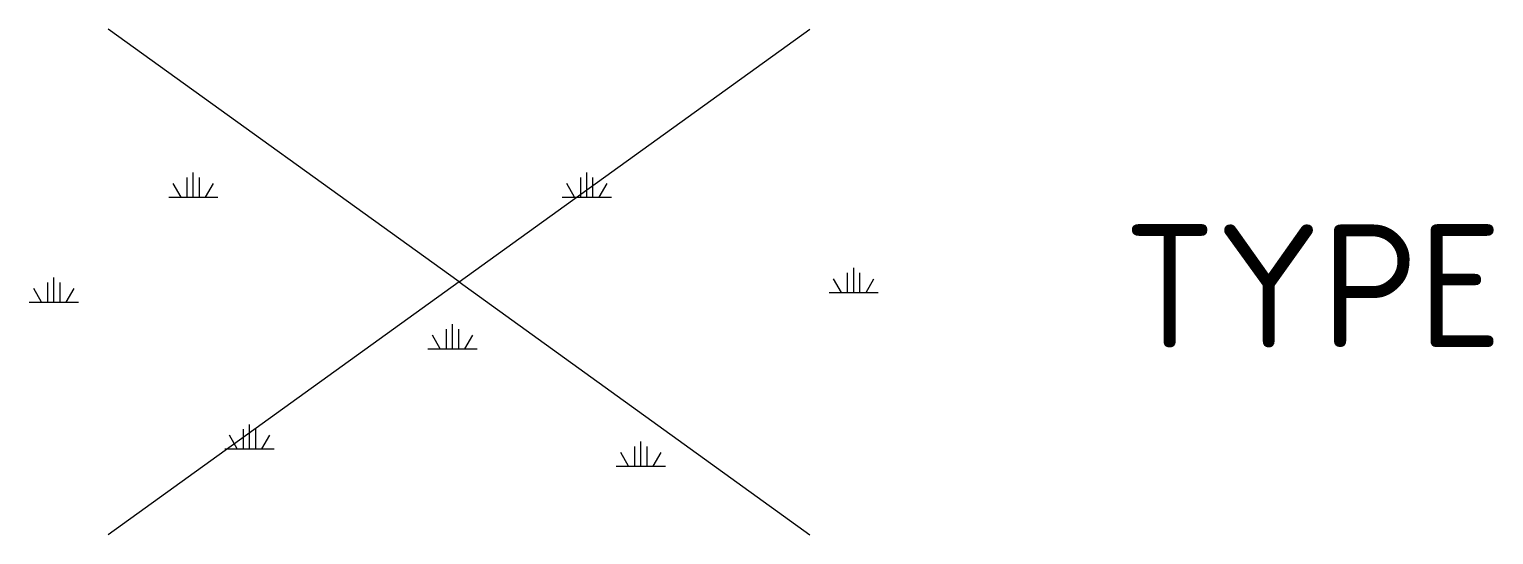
# Model space of a CAD drawing. Extents: x -1.75 to 4.21, y -1.03 to 1.03.
import ezdxf
from ezdxf.enums import TextEntityAlignment as Align

# ---------------------------------------------------------------- set-up
doc = ezdxf.new("R2010")
doc.units = 0
doc.header["$LTSCALE"] = 0.2
doc.styles.add('NLCS-ISO', font='NLCS-ISO.ttf')

msp = doc.modelspace()

# ---------------------------------------------------------------- linework, layer by layer
at = {"ltscale": 0.1}
for p, q in [((0, 0), (-1.4267, 1.0272)), ((0, 0), (1.4267, 1.0272)), ((-1.1054, 0.3451), (-1.1054, 0.4251)), ((-1.0804, 0.3451), (-1.0804, 0.4451)), ((-1.0554, 0.3451), (-1.0554, 0.4251)), ((0.4946, 0.3451), (0.4946, 0.4251)), ((0.5196, 0.3451), (0.5196, 0.4451)), ((0.5446, 0.3451), (0.5446, 0.4251)), ((-1.1304, 0.3451), (-1.1624, 0.4006)), ((-1.0304, 0.3451), (-0.9984, 0.4006)), ((0.4696, 0.3451), (0.4376, 0.4006)), ((0.5696, 0.3451), (0.6016, 0.4006)), ((-1.1804, 0.3451), (-0.9804, 0.3451)), ((0.4196, 0.3451), (0.6196, 0.3451)), ((-1.6472, -0.0823), (-1.6472, 0.0177)), ((0, 0), (-1.4267, -1.0272)), ((0, 0), (1.4267, -1.0272)), ((1.5547, -0.0425), (1.5227, 0.0129)), ((1.5797, -0.0425), (1.5797, 0.0375)), ((1.6047, -0.0425), (1.6047, 0.0575)), ((1.6297, -0.0425), (1.6297, 0.0375)), ((1.6547, -0.0425), (1.6867, 0.0129)), ((-1.6972, -0.0823), (-1.7292, -0.0268)), ((-1.6722, -0.0823), (-1.6722, -0.0023)), ((-1.6222, -0.0823), (-1.6222, -0.0023)), ((-1.5972, -0.0823), (-1.5652, -0.0268)), ((1.5047, -0.0425), (1.7047, -0.0425)), ((-1.7472, -0.0823), (-1.5472, -0.0823)), ((-0.0262, -0.2711), (-0.0262, -0.1711)), ((-0.0762, -0.2711), (-0.1082, -0.2157)), ((-0.0512, -0.2711), (-0.0512, -0.1911)), ((-0.0012, -0.2711), (-0.0012, -0.1911)), ((0.0238, -0.2711), (0.0558, -0.2157)), ((-0.1262, -0.2711), (0.0738, -0.2711)), ((-0.8516, -0.6786), (-0.8516, -0.5786)), ((-0.9016, -0.6786), (-0.9336, -0.6232)), ((-0.8766, -0.6786), (-0.8766, -0.5986)), ((-0.8266, -0.6786), (-0.8266, -0.5986)), ((-0.8016, -0.6786), (-0.7696, -0.6232)), ((0.7395, -0.7482), (0.7395, -0.6482)), ((-0.9516, -0.6786), (-0.7516, -0.6786)), ((0.6895, -0.7482), (0.6575, -0.6928)), ((0.7145, -0.7482), (0.7145, -0.6682)), ((0.7645, -0.7482), (0.7645, -0.6682)), ((0.7895, -0.7482), (0.8215, -0.6928)), ((0.6395, -0.7482), (0.8395, -0.7482))]:
    msp.add_line(p, q, dxfattribs=at)

# ---------------------------------------------------------------- texts
at = {"ltscale": 0.1, "style": 'NLCS-ISO'}
msp.add_attdef('TYPE', text='', height=0.5, dxfattribs=at).set_placement((3.4709, -0.0161), align=Align.MIDDLE_CENTER)

doc.saveas('drawing.dxf')
